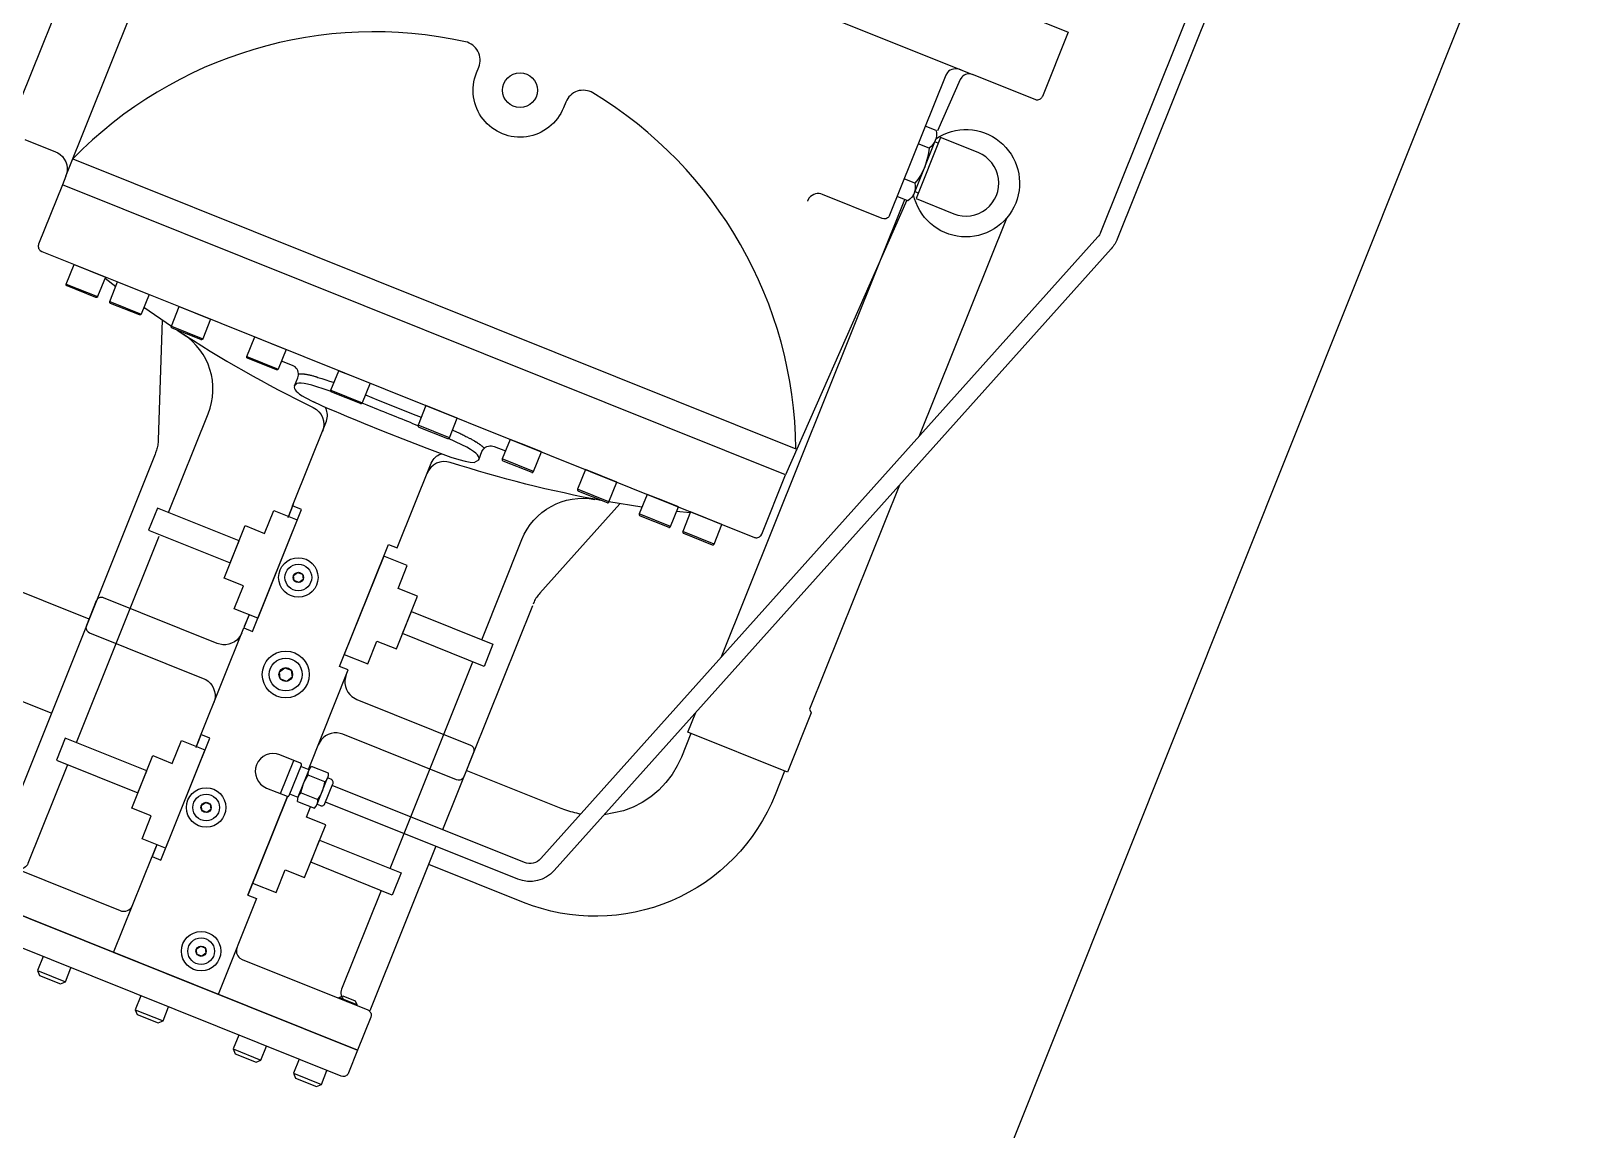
# Model space of a CAD drawing. Extents: x 23618587 to 48466785, y 42305484 to 86624613.
# Drawn here: x 24364183 to 24364987, y 43354219 to 43354786 of the extents above; entities that cross this region are included whole.
import ezdxf

# ---------------------------------------------------------------- set-up
doc = ezdxf.new("R2010")
doc.units = 0
doc.header["$MEASUREMENT"] = 0
doc.layers.add('AC-W', color=7, linetype='CONTINUOUS')
doc.layers.add('楼控', color=1, linetype='CONTINUOUS')

msp = doc.modelspace()

# ---------------------------------------------------------------- linework, layer by layer
at = {"layer": 'AC-W', "color": 7, "ltscale": 300}
for centre, radius, start, end in [((24189221.26409, 43293340.65083), 200000, 4.560471461, 29.6000000034), ((24162246.90911, 42870268.06754), 513099.72014, 62.6224147924, 75.1443656534)]:
    msp.add_arc(centre, radius, start, end, dxfattribs=at)
at = {"layer": 'AC-W', "color": 7}
for centre, start, end in [((24148759.7883, 42835660.74182), 79.4743453433, 79.4743453433), ((24148766.30591, 42835659.45113), 78.1227654299, 78.1227654299), ((24148779.34207, 42835656.52904), 76.2090487924, 76.2090487924)]:
    msp.add_arc(centre, 530172.67138, start, end, dxfattribs=at)
at = {"layer": '楼控', "color": 7}
msp.add_line((24364371.46182, 43353419.28656), (24365587.78774, 43356462.19311), dxfattribs=at)
at = {"layer": '楼控'}
for p, q in [((24364167.39392, 43354725.26142), (24364239.50183, 43354905.04405)), ((24364649.00483, 43354729.27647), (24364638.1049, 43354702.10029)), ((24364650.5374, 43354727.81414), (24364648.71197, 43354728.54629)), ((24364204.33581, 43354719.8216), (24364577.13549, 43354570.29768)), ((24364640.2415, 43354702.14394), (24364638.41607, 43354702.8761)), ((24364521.47128, 43354424.18247), (24364525.57133, 43354434.40491)), ((24364320.58076, 43354390.96124), (24364326.02615, 43354404.53792)), ((24364326.16343, 43354404.88019), (24364321.89647, 43354406.59159)), ((24364334.31574, 43354398.59072), (24364325.6221, 43354402.0776)), ((24364330.25557, 43354387.08083), (24364335.71011, 43354400.68032)), ((24364320.44348, 43354390.61897), (24364316.17653, 43354392.33037)), ((24364321.9888, 43354393.01887), (24364330.68244, 43354389.53199)), ((24364324.72534, 43354380.42522), (24364326.8852, 43354385.81026))]:
    msp.add_line(p, q, dxfattribs=at)
for points in [[(24364798.05237, 43354983.06836), (24364840.01458, 43354966.23799, -0.414768), (24364849.42597, 43354944.26554), (24364742.80621, 43354678.43642, -0.087486), (24364739.71997, 43354673.44943), (24364452.56912, 43354352.90945, -0.315294), (24364433.69206, 43354348.50787), (24364334.66216, 43354388.22717)], [(24364794.62041, 43354974.51162), (24364836.60543, 43354957.67211, -0.415003), (24364840.86924, 43354947.69751), (24364734.24948, 43354681.86839, -0.087478), (24364732.83668, 43354679.60075), (24364445.68583, 43354359.06077, -0.315303), (24364437.12403, 43354357.0646), (24364338.09412, 43354396.7839)], [(24364251.30643, 43354972.1201), (24364237.97209, 43354938.87435), (24364237.97209, 43354938.87435), (24364237.83933, 43354938.47729), (24364237.77502, 43354938.05278), (24364237.77001, 43354937.57799), (24364237.85176, 43354937.12139), (24364237.98829, 43354936.6693), (24364238.21159, 43354936.23538), (24364238.50797, 43354935.85162), (24364238.83182, 43354935.53631), (24364239.58468, 43354935.10191), (24364268.72321, 43354923.41492), (24364444.9006, 43354852.75301, -0.296404), (24364451.24307, 43354844.32868, 0.680002), (24364484.69418, 43354830.91197, -0.286898), (24364495.08643, 43354832.65078), (24364668.13777, 43354763.24269)], [(24364577.17209, 43354570.38895, 0.259028), (24364472.51034, 43354753.71044, 0.463074), (24364458.50878, 43354749.04865), (24364457.32818, 43354746.10514, -1), (24364412.42245, 43354764.1161), (24364413.60305, 43354767.05961, 0.463019), (24364406.70337, 43354780.10455, 0.259116), (24364204.33581, 43354719.8216)], [(24364649.40219, 43354734.36184, -0.309294), (24364645.76888, 43354725.30311, -0.154707), (24364638.50227, 43354707.18566, -0.309419), (24364634.86896, 43354698.12693)], [(24364649.28866, 43354730.11622, -0.739415), (24364690.45948, 43354696.91543, -0.739463), (24364637.7481, 43354701.34278)], [(24364651.70885, 43354730.73484), (24364639.07921, 43354699.24606), (24364658.47447, 43354691.46694, 1), (24364671.10411, 43354722.95571), (24364651.70885, 43354730.73484)], [(24364253.71722, 43354537.42828), (24364274.16259, 43354588.40358, 0.357248), (24364261.26735, 43354629.3618)], [(24364258.0554, 43354631.52419, 0.031959), (24364328.26438, 43354591.60355, -0.395128), (24364333.06468, 43354579.26819)], [(24364193.20354, 43354434.10359), (24363891.16233, 43354555.24743, -1), (24363910.61014, 43354603.73558), (24364212.65135, 43354482.59173)], [(24364477.42718, 43354543.53771, -0.032011), (24364398.95439, 43354563.25093, 0.395131), (24364386.96068, 43354557.65137)], [(24364415.13066, 43354471.8933), (24364435.85059, 43354523.55314, -0.357306), (24364473.47429, 43354544.24903)], [(24364311.05491, 43354412.58226, 1), (24364304.19098, 43354395.4688), (24364314.8926, 43354391.17655), (24364314.8926, 43354391.17655), (24364314.98387, 43354391.13995), (24364315.11626, 43354391.13982), (24364315.21669, 43354391.12603), (24364315.35823, 43354391.14873), (24364315.47696, 43354391.18057), (24364315.58202, 43354391.24439), (24364315.69624, 43354391.33102), (24364315.75566, 43354391.41314), (24364315.88367, 43354391.6002), (24364322.18018, 43354407.29895), (24364322.18018, 43354407.29895), (24364322.19397, 43354407.39937), (24364322.21691, 43354407.52262), (24364322.23985, 43354407.64586), (24364322.20801, 43354407.76458), (24364322.17616, 43354407.88331), (24364322.11234, 43354407.98837), (24364322.02571, 43354408.10259), (24364321.95274, 43354408.18483), (24364321.75653, 43354408.29002), (24364311.05491, 43354412.58226)], [(24364325.6221, 43354402.0776, -0.223507), (24364327.44333, 43354406.61837)], [(24364334.31574, 43354398.59072, 0.223483), (24364336.13697, 43354403.13149)], [(24364571.3285, 43354404.18555), (24364566.44138, 43354392.00076, -0.414214), (24364436.64374, 43354336.51664), (24364387.79051, 43354356.11088)], [(24364322.0071, 43354393.06451, -0.107708), (24364325.64041, 43354402.12323)], [(24364330.68244, 43354389.53199, 0.107703), (24364334.31574, 43354398.59072)], [(24364320.17672, 43354388.50092, -0.223397), (24364321.9888, 43354393.01887)], [(24364328.87036, 43354385.01404, 0.223397), (24364330.68244, 43354389.53199)]]:
    msp.add_lwpolyline(points, format="xyb", dxfattribs=at)
for points in [[(24364251.30643, 43354972.1201), (24364717.54561, 43354785.11911), (24364704.21128, 43354751.87336), (24364704.21128, 43354751.87336), (24364704.01006, 43354751.50375), (24364703.7632, 43354751.15246), (24364703.46156, 43354750.79664), (24364703.08695, 43354750.52308), (24364702.65304, 43354750.29978), (24364702.19179, 43354750.14043), (24364701.73519, 43354750.05868), (24364701.2604, 43354750.06369), (24364700.43883, 43354750.26076), (24364668.12861, 43354763.21987), (24364668.12861, 43354763.21987), (24364667.47141, 43354763.43049), (24364666.75478, 43354763.55898), (24364665.99238, 43354763.57339), (24364665.22987, 43354763.45541), (24364664.4992, 43354763.21869), (24364663.80038, 43354762.86325), (24364663.17452, 43354762.42557), (24364662.64445, 43354761.89649), (24364661.89461, 43354760.68738), (24364650.12785, 43354734.12377)], [(24364200.72996, 43354710.83133), (24364280.00381, 43354908.48042), (24364280.00381, 43354908.48042), (24364280.4342, 43354909.81765), (24364280.64556, 43354911.26921), (24364280.65155, 43354912.80315), (24364280.42474, 43354914.351), (24364279.92398, 43354915.87628), (24364279.16746, 43354917.29223), (24364278.21449, 43354918.54857), (24364277.10154, 43354919.6042), (24364274.61024, 43354921.05372)], [(24364662.34201, 43354765.56727), (24364662.11383, 43354765.65879), (24364662.11383, 43354765.65879), (24364661.26492, 43354765.91981), (24364660.3566, 43354766.0987), (24364659.39336, 43354766.14069), (24364658.43, 43354766.05028), (24364657.51215, 43354765.80918), (24364656.63981, 43354765.41738), (24364655.87692, 43354764.90221), (24364655.24179, 43354764.30932), (24364654.40507, 43354762.94964), (24364625.41182, 43354690.66237), (24364625.41182, 43354690.66237), (24364625.23342, 43354690.28362), (24364624.98656, 43354689.93232), (24364624.6621, 43354689.58566), (24364624.28749, 43354689.31209), (24364623.8764, 43354689.07965), (24364623.41515, 43354688.92029), (24364622.93573, 43354688.84769), (24364622.48376, 43354688.84355), (24364621.63937, 43354689.04978), (24364590.81232, 43354701.41401), (24364590.81232, 43354701.41401), (24364589.99539, 43354701.68869), (24364589.12355, 43354701.82646), (24364588.16482, 43354701.81366), (24364587.22879, 43354701.65932), (24364586.29264, 43354701.37258), (24364585.44763, 43354700.91684), (24364584.68011, 43354700.32406), (24364584.04034, 43354699.65356), (24364583.13956, 43354698.13416), (24364583.04804, 43354697.90598)], [(24364649.40219, 43354734.36184), (24364643.8118, 43354736.60406)], [(24364179.62397, 43354729.73312), (24364195.34554, 43354723.42745), (24364195.34554, 43354723.42745), (24364196.60955, 43354722.81452), (24364197.82769, 43354721.95511), (24364198.94063, 43354720.89948), (24364199.90276, 43354719.66596), (24364200.65013, 43354718.22719), (24364201.16004, 43354716.72473), (24364201.40967, 43354715.16773), (24364201.40367, 43354713.63379), (24364200.72996, 43354710.83133), (24364198.92703, 43354706.33619)], [(24364645.77804, 43354725.32593), (24364640.18764, 43354727.56815)], [(24364638.50227, 43354707.18566), (24364632.91187, 43354709.42788)], [(24364559.48145, 43354526.28185), (24364571.72671, 43354556.81227), (24364198.92703, 43354706.33619), (24364186.68178, 43354675.80577), (24364186.68178, 43354675.80577), (24364186.54901, 43354675.40872), (24364186.47555, 43354674.96139), (24364186.47969, 43354674.50942), (24364186.55229, 43354674.02999), (24364186.68883, 43354673.5779), (24364186.92127, 43354673.16681), (24364187.21766, 43354672.78305), (24364187.5415, 43354672.46774), (24364188.29437, 43354672.03333), (24364259.60046, 43354643.43361), (24364555.70901, 43354524.66926), (24364555.70901, 43354524.66926), (24364556.12888, 43354524.52735), (24364556.5534, 43354524.46303), (24364557.00536, 43354524.46718), (24364557.48479, 43354524.53977), (24364557.93688, 43354524.67631), (24364558.34797, 43354524.90876), (24364558.73174, 43354525.20514), (24364559.04704, 43354525.52899), (24364559.48145, 43354526.28185)], [(24364634.86896, 43354698.12693), (24364629.27856, 43354700.36915)], [(24364538.59067, 43354462.77066), (24364633.24888, 43354698.77672)], [(24364634.33963, 43354698.39221), (24364571.72671, 43354556.81227)], [(24364685.63574, 43354689.04935), (24364640.50767, 43354576.53404)], [(24364213.06551, 43354662.07154), (24364221.14306, 43354658.83176), (24364217.08877, 43354648.72341), (24364217.08877, 43354648.72341), (24364217.05216, 43354648.63214), (24364216.98358, 43354648.5272), (24364216.90134, 43354648.45423), (24364216.8191, 43354648.38126), (24364216.69122, 43354648.3266), (24364216.59531, 43354648.2856), (24364216.48573, 43354648.27657), (24364216.35334, 43354648.2767), (24364216.16164, 43354648.32709), (24364201.32997, 43354654.27584), (24364201.32997, 43354654.27584), (24364201.2387, 43354654.31244), (24364201.13376, 43354654.38102), (24364201.0608, 43354654.46326), (24364200.98783, 43354654.54551), (24364200.92401, 43354654.65057), (24364200.89217, 43354654.7693), (24364200.88314, 43354654.87887), (24364200.87411, 43354654.98845), (24364200.93366, 43354655.20296), (24364204.98796, 43354665.31131), (24364213.06551, 43354662.07154)], [(24364200.91084, 43354655.21211), (24364217.08877, 43354648.72341)], [(24364220.93257, 43354658.30695), (24364226.49366, 43354654.01037)], [(24364235.51837, 43354653.06606), (24364243.59593, 43354649.82628), (24364239.54163, 43354639.71793), (24364239.54163, 43354639.71793), (24364239.50502, 43354639.62666), (24364239.43645, 43354639.52172), (24364239.3542, 43354639.44875), (24364239.27196, 43354639.37578), (24364239.1669, 43354639.31197), (24364239.04817, 43354639.28012), (24364238.93859, 43354639.27109), (24364238.8062, 43354639.27122), (24364238.61451, 43354639.32161), (24364223.78284, 43354645.27036), (24364223.78284, 43354645.27036), (24364223.69157, 43354645.30696), (24364223.58663, 43354645.37554), (24364223.51366, 43354645.45778), (24364223.44069, 43354645.54003), (24364223.37688, 43354645.64509), (24364223.34503, 43354645.76382), (24364223.31318, 43354645.88254), (24364223.32697, 43354645.98297), (24364223.3637, 43354646.20663), (24364227.418, 43354656.31499), (24364235.51837, 43354653.06606)], [(24364223.3637, 43354646.20663), (24364239.54163, 43354639.71793)], [(24364250.39506, 43354636.66274), (24364248.39253, 43354574.87328), (24364248.39253, 43354574.87328), (24364248.35994, 43354574.19764), (24364248.30454, 43354573.53116), (24364248.22631, 43354572.87383), (24364248.11612, 43354572.20283), (24364248.00593, 43354571.53184), (24364247.84095, 43354570.85633), (24364247.6623, 43354570.21279), (24364247.48365, 43354569.56925), (24364247.02593, 43354568.29596), (24364246.68731, 43354567.45169), (24364162.67277, 43354357.98291)], [(24364240.96933, 43354643.27753), (24364255.12629, 43354633.46717)], [(24364267.28096, 43354640.3266), (24364275.35852, 43354637.08682), (24364271.30422, 43354626.97847), (24364271.30422, 43354626.97847), (24364271.26761, 43354626.8872), (24364271.19903, 43354626.78226), (24364271.11679, 43354626.70929), (24364271.01173, 43354626.64547), (24364270.90667, 43354626.58166), (24364270.81076, 43354626.54066), (24364270.67836, 43354626.54078), (24364270.56879, 43354626.53176), (24364270.35427, 43354626.59131), (24364255.54542, 43354632.5309), (24364255.54542, 43354632.5309), (24364255.43134, 43354632.57665), (24364255.34922, 43354632.63608), (24364255.27625, 43354632.71832), (24364255.20328, 43354632.80057), (24364255.13946, 43354632.90563), (24364255.10762, 43354633.02436), (24364255.07577, 43354633.14308), (24364255.08956, 43354633.24351), (24364255.12629, 43354633.46717), (24364259.18059, 43354643.57553), (24364267.28096, 43354640.3266)], [(24364255.12629, 43354633.46717), (24364271.30422, 43354626.97847)], [(24364306.16275, 43354624.73174), (24364314.2403, 43354621.49196), (24364310.18601, 43354611.38361), (24364310.18601, 43354611.38361), (24364310.1494, 43354611.29234), (24364310.08082, 43354611.1874), (24364309.99858, 43354611.11443), (24364309.91633, 43354611.04147), (24364309.81127, 43354610.97765), (24364309.69255, 43354610.9458), (24364309.58297, 43354610.93678), (24364309.47339, 43354610.92775), (24364309.25888, 43354610.9873), (24364294.42721, 43354616.93604), (24364294.42721, 43354616.93604), (24364294.33594, 43354616.97265), (24364294.25382, 43354617.03207), (24364294.15804, 43354617.12347), (24364294.08507, 43354617.20571), (24364294.02125, 43354617.31077), (24364293.9894, 43354617.4295), (24364293.98038, 43354617.53908), (24364293.97135, 43354617.64865), (24364294.0309, 43354617.86317), (24364298.08519, 43354627.97152), (24364306.16275, 43354624.73174)], [(24364294.0309, 43354617.86317), (24364310.18601, 43354611.38361)], [(24364318.67398, 43354602.76096), (24364320.33962, 43354606.91383), (24364320.33962, 43354606.91383), (24364320.55024, 43354607.57104), (24364320.65592, 43354608.29682), (24364320.67033, 43354609.05921), (24364320.5615, 43354609.84455), (24364320.2883, 43354610.61634), (24364319.93286, 43354611.31516), (24364319.44039, 43354611.9365), (24364318.88849, 43354612.47572), (24364317.63826, 43354613.18908), (24364311.8425, 43354615.51366)], [(24364337.44833, 43354599.8399), (24364333.45042, 43354601.23148), (24364330.20551, 43354602.32106), (24364327.54923, 43354603.09507), (24364325.36297, 43354603.65408), (24364323.54632, 43354604.01187), (24364322.04448, 43354604.16393), (24364320.84378, 43354604.14222), (24364319.8803, 43354603.91942), (24364318.67398, 43354602.76096), (24364318.67398, 43354602.76096), (24364318.52266, 43354602.05348), (24364318.62247, 43354601.37773), (24364318.94142, 43354600.72003), (24364319.48404, 43354600.02559), (24364320.25033, 43354599.29443), (24364321.2631, 43354598.51738), (24364322.54517, 43354597.6853), (24364324.13303, 43354596.75706), (24364328.4178, 43354594.56172)], [(24364320.67484, 43354609.00443), (24364320.86202, 43354609.00882), (24364321.04921, 43354609.01321), (24364321.21357, 43354609.02675), (24364321.3916, 43354609.00832), (24364321.57878, 43354609.01271), (24364321.76596, 43354609.0171), (24364321.92117, 43354609.00783), (24364322.10835, 43354609.01222), (24364322.46441, 43354608.97536), (24364322.46441, 43354608.97536), (24364322.64244, 43354608.95693), (24364322.82962, 43354608.96133), (24364323.00765, 43354608.9429), (24364323.18568, 43354608.92447), (24364323.35456, 43354608.88322), (24364323.53259, 43354608.8648), (24364323.71062, 43354608.84637), (24364323.86583, 43354608.83709), (24364324.21274, 43354608.77742), (24364324.21274, 43354608.77742), (24364324.58246, 43354608.7086), (24364324.90655, 43354608.65808), (24364325.23064, 43354608.60755), (24364325.52276, 43354608.54337), (24364325.82403, 43354608.502), (24364326.11615, 43354608.43781), (24364326.38545, 43354608.38278), (24364326.6456, 43354608.30492), (24364327.12942, 43354608.19034), (24364327.12942, 43354608.19034), (24364327.59041, 43354608.08491), (24364328.04226, 43354607.95666), (24364328.44847, 43354607.84671), (24364328.83186, 43354607.74591), (24364329.2061, 43354607.6223), (24364329.5347, 43354607.51699), (24364329.8633, 43354607.41168), (24364330.16909, 43354607.31553), (24364330.71672, 43354607.09588), (24364330.71672, 43354607.09588), (24364331.38308, 43354606.90808), (24364332.02662, 43354606.72943), (24364332.63819, 43354606.53712), (24364333.22694, 43354606.35396), (24364333.77006, 43354606.1891), (24364334.28121, 43354606.01058), (24364334.79235, 43354605.83205), (24364335.25786, 43354605.67183), (24364336.1341, 43354605.34688), (24364338.9911, 43354604.41289)], [(24364349.53967, 43354607.33396), (24364357.61723, 43354604.09418), (24364353.56293, 43354593.98583), (24364353.56293, 43354593.98583), (24364353.52632, 43354593.89456), (24364353.45775, 43354593.78962), (24364353.3755, 43354593.71665), (24364353.29326, 43354593.64368), (24364353.1882, 43354593.57987), (24364353.06947, 43354593.54802), (24364352.95989, 43354593.53899), (24364352.85032, 43354593.52997), (24364352.6358, 43354593.58951), (24364337.80414, 43354599.53826), (24364337.80414, 43354599.53826), (24364337.71286, 43354599.57486), (24364337.63074, 43354599.63429), (24364337.53496, 43354599.72569), (24364337.46199, 43354599.80793), (24364337.39817, 43354599.91299), (24364337.36633, 43354600.03172), (24364337.3573, 43354600.14129), (24364337.34827, 43354600.25087), (24364337.40782, 43354600.46538), (24364341.46212, 43354610.57373), (24364349.53967, 43354607.33396)], [(24364337.40782, 43354600.46538), (24364353.56293, 43354593.98583)], [(24364355.21027, 43354598.09306), (24364361.82748, 43354595.43901), (24364381.24556, 43354587.65073), (24364383.96089, 43354586.56165)], [(24364270.10869, 43354422.30351), (24364292.43935, 43354477.97931), (24364296.93449, 43354476.17638), (24364322.15716, 43354539.06265), (24364317.66202, 43354540.86558), (24364334.84931, 43354583.71769), (24364334.84931, 43354583.71769), (24364335.14681, 43354584.52547), (24364335.34388, 43354585.34704), (24364335.50447, 43354586.20973), (24364335.57831, 43354587.05424), (24364335.57453, 43354587.90339), (24364335.49316, 43354588.75718), (24364335.32502, 43354589.59278), (24364335.10661, 43354590.36909), (24364334.446, 43354591.82604)], [(24364329.33052, 43354594.19564), (24364328.4178, 43354594.56172), (24364328.4178, 43354594.56172), (24364330.75877, 43354593.46386), (24364333.26862, 43354592.32475), (24364336.0158, 43354591.11695), (24364339.02314, 43354589.83129), (24364342.28147, 43354588.44496), (24364345.84558, 43354586.96248), (24364349.77478, 43354585.33356), (24364354.13752, 43354583.53076), (24364364.39645, 43354579.38958), (24364364.39645, 43354579.38958), (24364377.53508, 43354574.17287), (24364386.89056, 43354570.55298), (24364393.80001, 43354567.96713), (24364399.1305, 43354566.06755), (24364403.28826, 43354564.7443), (24364406.58356, 43354563.84642), (24364409.19446, 43354563.35549), (24364411.22136, 43354563.25773), (24364413.59665, 43354564.68902), (24364413.59665, 43354564.68902), (24364413.74809, 43354565.52889), (24364413.53883, 43354566.32801), (24364413.00549, 43354567.17766), (24364412.12975, 43354568.03218), (24364410.93907, 43354568.96005), (24364409.37867, 43354569.95675), (24364407.41206, 43354571.06338), (24364404.94797, 43354572.31658), (24364398.00717, 43354575.55073)], [(24364382.25851, 43354582.18512), (24364380.98986, 43354582.72045), (24364379.68924, 43354583.2421), (24364378.37495, 43354583.79573), (24364377.00587, 43354584.34485), (24364375.59116, 43354584.91227), (24364374.13081, 43354585.49799), (24364372.62482, 43354586.10202), (24364371.10517, 43354586.73801), (24364367.86502, 43354588.03758), (24364367.86502, 43354588.03758), (24364366.22213, 43354588.69652), (24364364.64769, 43354589.328), (24364363.09607, 43354589.95033), (24364361.59009, 43354590.55436), (24364360.15256, 43354591.13093), (24364358.73784, 43354591.69835), (24364357.34595, 43354592.25661), (24364356.02251, 43354592.78742), (24364353.44408, 43354593.82159)], [(24364394.4454, 43354589.323), (24364386.36784, 43354592.56277), (24364382.31355, 43354582.45442), (24364382.31355, 43354582.45442), (24364382.27694, 43354582.36315), (24364382.254, 43354582.23991), (24364382.26303, 43354582.13033), (24364382.27206, 43354582.02076), (24364382.32672, 43354581.89288), (24364382.36772, 43354581.79697), (24364382.44069, 43354581.71472), (24364382.53647, 43354581.62333), (24364382.73268, 43354581.51814), (24364397.54153, 43354575.57855), (24364397.54153, 43354575.57855), (24364397.6328, 43354575.54195), (24364397.75604, 43354575.519), (24364397.86562, 43354575.52803), (24364397.9752, 43354575.53706), (24364398.09392, 43354575.56891), (24364398.19898, 43354575.63272), (24364398.30405, 43354575.69654), (24364398.36347, 43354575.77866), (24364398.49148, 43354575.96572), (24364402.54577, 43354586.07407), (24364394.4454, 43354589.323)], [(24364398.49148, 43354575.96572), (24364382.31355, 43354582.45442)], [(24364400.07476, 43354579.91322), (24364400.57675, 43354579.71188), (24364403.3149, 43354578.61365), (24364403.3149, 43354578.61365), (24364403.82141, 43354578.35752), (24364404.32792, 43354578.10139), (24364404.83443, 43354577.84526), (24364405.35461, 43354577.55716), (24364405.88393, 43354577.29188), (24364406.41326, 43354577.0266), (24364406.97907, 43354576.7202), (24364407.53122, 43354576.44576), (24364408.70396, 43354575.86944), (24364408.70396, 43354575.86944), (24364409.00511, 43354575.69568), (24364409.31541, 43354575.54473), (24364409.63937, 43354575.36182), (24364409.96334, 43354575.1789), (24364410.31012, 43354574.98684), (24364410.65691, 43354574.79477), (24364411.00369, 43354574.6027), (24364411.36414, 43354574.37867), (24364412.11701, 43354573.94426), (24364412.11701, 43354573.94426), (24364412.26758, 43354573.85738), (24364412.409, 43354573.74768), (24364412.55958, 43354573.6608), (24364412.71015, 43354573.57392), (24364412.87439, 43354573.45507), (24364413.03863, 43354573.33621), (24364413.21202, 43354573.24018), (24364413.39908, 43354573.11218), (24364413.77319, 43354572.85617), (24364413.77319, 43354572.85617), (24364413.8918, 43354572.75562), (24364414.01955, 43354572.67789), (24364414.16098, 43354572.5682), (24364414.28873, 43354572.49047), (24364414.43015, 43354572.38077), (24364414.54876, 43354572.28022), (24364414.69018, 43354572.17052), (24364414.8316, 43354572.06082), (24364415.11444, 43354571.84142), (24364415.11444, 43354571.84142), (24364415.19656, 43354571.782), (24364415.26953, 43354571.69975), (24364415.35165, 43354571.64033), (24364415.43377, 43354571.5809), (24364415.48392, 43354571.50781), (24364415.56604, 43354571.44838), (24364415.64816, 43354571.38896), (24364415.72113, 43354571.30672), (24364415.86255, 43354571.19702), (24364415.86255, 43354571.19702), (24364415.93552, 43354571.11477), (24364415.99482, 43354571.0645), (24364416.05412, 43354571.01423), (24364416.10427, 43354570.94113), (24364416.16358, 43354570.89086), (24364416.2457, 43354570.83143), (24364416.29585, 43354570.75834), (24364416.35515, 43354570.70807), (24364416.4646, 43354570.5847)], [(24364413.59665, 43354564.68902), (24364415.2623, 43354568.84188), (24364415.2623, 43354568.84188), (24364415.56419, 43354569.46248), (24364415.98932, 43354570.06014), (24364416.50572, 43354570.62119), (24364417.14988, 43354571.10451), (24364417.85785, 43354571.48277), (24364418.62049, 43354571.73315), (24364419.38301, 43354571.85113), (24364420.15455, 43354571.85954), (24364421.55121, 43354571.51127), (24364427.34697, 43354569.18669)], [(24364437.82232, 43354571.92522), (24364429.74477, 43354575.16499), (24364425.69047, 43354565.05664), (24364425.69047, 43354565.05664), (24364425.65386, 43354564.96537), (24364425.63092, 43354564.84213), (24364425.63995, 43354564.73255), (24364425.6718, 43354564.61382), (24364425.70364, 43354564.4951), (24364425.74464, 43354564.39919), (24364425.81761, 43354564.31694), (24364425.9134, 43354564.22555), (24364426.08679, 43354564.12951), (24364440.91846, 43354558.18077), (24364440.91846, 43354558.18077), (24364441.00973, 43354558.14416), (24364441.13297, 43354558.12122), (24364441.24254, 43354558.13025), (24364441.35212, 43354558.13928), (24364441.47085, 43354558.17113), (24364441.57591, 43354558.23494), (24364441.68097, 43354558.29876), (24364441.7404, 43354558.38088), (24364441.8684, 43354558.56793), (24364445.9227, 43354568.67629), (24364437.82232, 43354571.92522)], [(24364325.7527, 43354405.04492), (24364346.33535, 43354456.36249), (24364341.84022, 43354458.16542), (24364367.06288, 43354521.05169), (24364371.55802, 43354519.24876), (24364388.74531, 43354562.10087), (24364388.74531, 43354562.10087), (24364389.13872, 43354562.94965), (24364389.58691, 43354563.80295), (24364390.08526, 43354564.58315), (24364390.65657, 43354565.2811), (24364391.25522, 43354565.91512), (24364391.90402, 43354566.47605), (24364392.58466, 43354566.91824), (24364393.26066, 43354567.28284), (24364394.63061, 43354567.66048)], [(24364441.8684, 43354558.56793), (24364425.69047, 43354565.05664)], [(24364476.72693, 43354556.32121), (24364468.64937, 43354559.56098), (24364464.59508, 43354549.45263), (24364464.59508, 43354549.45263), (24364464.55847, 43354549.36136), (24364464.53553, 43354549.23812), (24364464.54456, 43354549.12854), (24364464.55359, 43354549.01897), (24364464.58543, 43354548.90024), (24364464.64925, 43354548.79518), (24364464.72222, 43354548.71293), (24364464.79518, 43354548.63069), (24364464.99139, 43354548.52551), (24364479.82306, 43354542.57676), (24364479.82306, 43354542.57676), (24364479.91433, 43354542.54016), (24364480.01476, 43354542.52637), (24364480.14715, 43354542.52624), (24364480.25673, 43354542.53527), (24364480.37545, 43354542.56712), (24364480.48051, 43354542.63093), (24364480.56276, 43354542.7039), (24364480.645, 43354542.77687), (24364480.75019, 43354542.97308), (24364484.80448, 43354553.08143), (24364476.72693, 43354556.32121)], [(24364480.75019, 43354542.97308), (24364464.59508, 43354549.45263)], [(24364630.47718, 43354551.52557), (24364584.20512, 43354436.15801), (24364585.07523, 43354434.16673), (24364572.81167, 43354403.59067), (24364521.47128, 43354424.18247)], [(24364289.99776, 43354522.87674), (24364247.94428, 43354539.74371), (24364243.36832, 43354528.33474), (24364285.42181, 43354511.46777), (24364289.99776, 43354522.87674)], [(24364317.66202, 43354540.86558), (24364315.20931, 43354534.75037)], [(24364317.93658, 43354541.55012), (24364315.49302, 43354535.45772)], [(24364486.37831, 43354542.01367), (24364445.1289, 43354495.9655), (24364445.1289, 43354495.9655), (24364444.68559, 43354495.4546), (24364444.2651, 43354494.93455), (24364443.86742, 43354494.40535), (24364443.48341, 43354493.84417), (24364443.12222, 43354493.27385), (24364442.7747, 43354492.67155), (24364442.43632, 43354492.09208), (24364442.14359, 43354491.4943), (24364441.59459, 43354490.25761)], [(24364497.76255, 43354540.28192), (24364480.74103, 43354542.95026)], [(24364508.48952, 43354543.58175), (24364500.38914, 43354546.83068), (24364496.33485, 43354536.72232), (24364496.33485, 43354536.72232), (24364496.32106, 43354536.6219), (24364496.29812, 43354536.49866), (24364496.28433, 43354536.39823), (24364496.31617, 43354536.27951), (24364496.34802, 43354536.16078), (24364496.41183, 43354536.05572), (24364496.4848, 43354535.97347), (24364496.55777, 43354535.89123), (24364496.75398, 43354535.78605), (24364511.56283, 43354529.84646), (24364511.56283, 43354529.84646), (24364511.6541, 43354529.80985), (24364511.77734, 43354529.78691), (24364511.88692, 43354529.79593), (24364511.99649, 43354529.80496), (24364512.11522, 43354529.83681), (24364512.22028, 43354529.90063), (24364512.32535, 43354529.96444), (24364512.38477, 43354530.04656), (24364512.51277, 43354530.23362), (24364516.56707, 43354540.34197), (24364508.48952, 43354543.58175)], [(24364319.98815, 43354533.6548), (24364299.66176, 43354482.97613), (24364287.54543, 43354487.83579), (24364292.27696, 43354499.63267), (24364282.2827, 43354503.64121), (24364293.14602, 43354530.72612), (24364303.14028, 43354526.71758), (24364307.87182, 43354538.51446), (24364319.98815, 43354533.6548)], [(24364512.51277, 43354530.23362), (24364496.33485, 43354536.72232)], [(24364522.63151, 43354537.30038), (24364515.64273, 43354538.03736)], [(24364530.94238, 43354534.57627), (24364522.84201, 43354537.8252), (24364518.78771, 43354527.71684), (24364518.78771, 43354527.71684), (24364518.77392, 43354527.61642), (24364518.75098, 43354527.49318), (24364518.73719, 43354527.39275), (24364518.76904, 43354527.27403), (24364518.80088, 43354527.1553), (24364518.8647, 43354527.05024), (24364518.93767, 43354526.96799), (24364519.01063, 43354526.88575), (24364519.20684, 43354526.78057), (24364534.01569, 43354520.84098), (24364534.01569, 43354520.84098), (24364534.12978, 43354520.79522), (24364534.23021, 43354520.78143), (24364534.33978, 43354520.79045), (24364534.47218, 43354520.79033), (24364534.56809, 43354520.83133), (24364534.67315, 43354520.89514), (24364534.77821, 43354520.95896), (24364534.86045, 43354521.03193), (24364534.96564, 43354521.22814), (24364539.01993, 43354531.33649), (24364530.94238, 43354534.57627)], [(24364206.16389, 43354418.86621), (24364248.86671, 43354525.33477)], [(24364534.96564, 43354521.22814), (24364518.78771, 43354527.71684)], [(24364364.61017, 43354514.93648), (24364344.29293, 43354464.28063), (24364356.40926, 43354459.42096), (24364361.13165, 43354471.19503), (24364371.12591, 43354467.18649), (24364381.99838, 43354494.29421), (24364372.00412, 43354498.30275), (24364376.7265, 43354510.07681), (24364364.61017, 43354514.93648)], [(24364318.12611, 43354504.97276), (24364320.21856, 43354506.62344), (24364322.6829, 43354505.63504), (24364323.05479, 43354502.99594), (24364320.97149, 43354501.36808), (24364318.50716, 43354502.35648), (24364318.12611, 43354504.97276)], [(24364291.37773, 43354475.33242), (24364290.7648, 43354474.06841), (24364289.93736, 43354472.86394), (24364288.88173, 43354471.75099), (24364287.62538, 43354470.79802), (24364286.20944, 43354470.0415), (24364284.68416, 43354469.54074), (24364283.12716, 43354469.29111), (24364281.59322, 43354469.2971), (24364278.79076, 43354469.97082), (24364220.12581, 43354493.50038), (24364220.12581, 43354493.50038), (24364219.7196, 43354493.61033), (24364219.29508, 43354493.67464), (24364218.82945, 43354493.70247), (24364218.37284, 43354493.62072), (24364217.9116, 43354493.46136), (24364217.47769, 43354493.23807), (24364217.10308, 43354492.9645), (24364216.80144, 43354492.60869), (24364216.35336, 43354491.88779), (24364211.30151, 43354479.29228), (24364211.30151, 43354479.29228), (24364211.19156, 43354478.88607), (24364211.12725, 43354478.46156), (24364211.09942, 43354477.99593), (24364211.18117, 43354477.53932), (24364211.34053, 43354477.07808), (24364211.56382, 43354476.64416), (24364211.83739, 43354476.26955), (24364212.18405, 43354475.94509), (24364212.9141, 43354475.51984), (24364271.57905, 43354451.99028), (24364271.57905, 43354451.99028), (24364272.84307, 43354451.37735), (24364274.07035, 43354450.54075), (24364275.1833, 43354449.48513), (24364276.13627, 43354448.22878), (24364276.89279, 43354446.81283), (24364277.39355, 43354445.28755), (24364277.64319, 43354443.73055), (24364277.63719, 43354442.19662), (24364276.97262, 43354439.41697)], [(24364294.89206, 43354484.09452), (24364292.43935, 43354477.97931)], [(24364295.16662, 43354484.77905), (24364292.72306, 43354478.68666)], [(24364420.9036, 43354469.57787), (24364416.32765, 43354458.16889), (24364374.27417, 43354475.03586), (24364378.85012, 43354486.44484), (24364420.9036, 43354469.57787)], [(24364441.25597, 43354489.41335), (24364394.95646, 43354373.97734)], [(24364367.85189, 43354354.01577), (24364410.55471, 43354460.48433)], [(24364310.80261, 43354455.27718), (24364313.58949, 43354457.47049), (24364316.87528, 43354456.15261), (24364317.37418, 43354452.64143), (24364314.5873, 43354450.44812), (24364311.30151, 43354451.766), (24364310.80261, 43354455.27718)], [(24364345.27373, 43354453.71561), (24364344.84334, 43354452.37838), (24364344.63198, 43354450.92681), (24364344.62599, 43354449.39288), (24364344.8528, 43354447.84503), (24364345.35356, 43354446.31975), (24364346.11008, 43354444.9038), (24364347.06305, 43354443.64745), (24364348.176, 43354442.59183), (24364350.6673, 43354441.1423), (24364409.33225, 43354417.61274), (24364409.33225, 43354417.61274), (24364409.70185, 43354417.41152), (24364410.05315, 43354417.16467), (24364410.40896, 43354416.86302), (24364410.68253, 43354416.48841), (24364410.90583, 43354416.0545), (24364411.06518, 43354415.59326), (24364411.14693, 43354415.13665), (24364411.14192, 43354414.66187), (24364410.94485, 43354413.8403), (24364405.89299, 43354401.24479), (24364405.89299, 43354401.24479), (24364405.71459, 43354400.86603), (24364405.46774, 43354400.51474), (24364405.14328, 43354400.16808), (24364404.76867, 43354399.89451), (24364404.33475, 43354399.67121), (24364403.87351, 43354399.51186), (24364403.4169, 43354399.43011), (24364402.94212, 43354399.43512), (24364402.12055, 43354399.63219), (24364343.4556, 43354423.16176), (24364343.4556, 43354423.16176), (24364342.11837, 43354423.59214), (24364340.65313, 43354423.83547), (24364339.1192, 43354423.84147), (24364337.5622, 43354423.59183), (24364336.03692, 43354423.09108), (24364334.62097, 43354422.33456), (24364333.38744, 43354421.37243), (24364332.33182, 43354420.25949), (24364330.86862, 43354417.80016)], [(24364242.44443, 43354404.31467), (24364200.39095, 43354421.18164), (24364195.815, 43354409.77267), (24364237.86848, 43354392.9057), (24364242.44443, 43354404.31467)], [(24364294.56144, 43354340.28789), (24364314.96105, 43354391.1491), (24364294.56144, 43354340.28789), (24364299.05658, 43354338.48496), (24364279.24269, 43354289.0841), (24364225.34669, 43354310.70091), (24364245.16058, 43354360.10177), (24364249.65572, 43354358.29885), (24364274.87838, 43354421.18512), (24364270.38325, 43354422.98804)], [(24364272.42567, 43354415.06991), (24364252.10843, 43354364.41406), (24364239.9921, 43354369.27372), (24364244.71448, 43354381.04778), (24364234.72022, 43354385.05632), (24364245.59269, 43354412.16405), (24364255.58695, 43354408.15551), (24364260.30934, 43354419.92957), (24364272.42567, 43354415.06991)], [(24364270.10869, 43354422.30351), (24364267.65598, 43354416.18829)], [(24364270.38325, 43354422.98804), (24364267.93054, 43354416.87283)], [(24364522.95445, 43354423.5876), (24364518.06733, 43354411.40281), (24364518.06733, 43354411.40281), (24364515.94934, 43354406.84862), (24364513.3019, 43354402.42732), (24364510.11598, 43354398.24848), (24364506.46016, 43354394.41704), (24364502.37557, 43354390.96949), (24364497.93077, 43354388.01076), (24364493.19886, 43354385.59101), (24364488.28941, 43354383.71925), (24364478.33973, 43354381.69699)], [(24364201.58794, 43354407.45723), (24364181.17918, 43354356.5732), (24364181.17918, 43354356.5732), (24364180.86813, 43354355.92979), (24364180.443, 43354355.33213), (24364179.9266, 43354354.77108), (24364179.28244, 43354354.28776), (24364178.57447, 43354353.9095), (24364177.81183, 43354353.65912), (24364177.04931, 43354353.54114), (24364176.27777, 43354353.53273), (24364174.88111, 43354353.88099)], [(24364311.46991, 43354392.54934), (24364318.31102, 43354409.67195)], [(24364336.13697, 43354403.13149), (24364327.44333, 43354406.61837)], [(24364466.2968, 43354382.05063), (24364465.25608, 43354382.22965), (24364464.2017, 43354382.44064), (24364463.15646, 43354382.67445), (24364462.12038, 43354382.93107), (24364461.08429, 43354383.1877), (24364460.06651, 43354383.48996), (24364459.04874, 43354383.79222), (24364458.04926, 43354384.14011), (24364456.04579, 43354384.89069), (24364407.19256, 43354404.48494)], [(24364330.25557, 43354387.08083), (24364331.9441, 43354386.40359), (24364331.9441, 43354386.40359), (24364332.1951, 43354386.30291), (24364332.47355, 43354386.2707), (24364332.76116, 43354386.2613), (24364333.07622, 43354386.32035), (24364333.34564, 43354386.39771), (24364333.61971, 43354386.55267), (24364333.84813, 43354386.72594), (24364334.06289, 43354386.93118), (24364334.33269, 43354387.40572), (24364338.41444, 43354397.58253), (24364338.41444, 43354397.58253), (24364338.49229, 43354397.84268), (24364338.54733, 43354398.11198), (24364338.53391, 43354398.40873), (24364338.49767, 43354398.71464), (24364338.3975, 43354398.99322), (24364338.26535, 43354399.25813), (24364338.06927, 43354399.49571), (24364337.85488, 43354399.68765), (24364337.38949, 43354399.98027), (24364335.70096, 43354400.65751)], [(24364270.57278, 43354386.41069), (24364272.66523, 43354388.06137), (24364275.12957, 43354387.07296), (24364275.50146, 43354384.43387), (24364273.41816, 43354382.80601), (24364270.95383, 43354383.79441), (24364270.57278, 43354386.41069)], [(24364320.17672, 43354388.50092), (24364328.87036, 43354385.01404)], [(24364297.01416, 43354346.4031), (24364309.13049, 43354341.54343), (24364313.85287, 43354353.31749), (24364323.84714, 43354349.30896), (24364334.71961, 43354376.41668), (24364324.72534, 43354380.42522)], [(24364247.33874, 43354365.53244), (24364244.88602, 43354359.41723)], [(24364247.61329, 43354366.21698), (24364245.16058, 43354360.10177)], [(24364331.57135, 43354368.56731), (24364373.62483, 43354351.70034), (24364369.04888, 43354340.29136), (24364326.99539, 43354357.15833), (24364331.57135, 43354368.56731)], [(24364391.52449, 43354365.4206), (24364357.51599, 43354280.6291)], [(24364164.08822, 43354358.20985), (24364228.77711, 43354332.26418), (24364228.77711, 43354332.26418), (24364229.45714, 43354332.04441), (24364230.17377, 43354331.91591), (24364230.94531, 43354331.92432), (24364231.73065, 43354332.03316), (24364232.47047, 43354332.29269), (24364233.17844, 43354332.67095), (24364233.8226, 43354333.15427), (24364234.339, 43354333.71532), (24364235.07518, 43354334.95639)], [(24364356.35227, 43354281.09585), (24364356.73103, 43354280.91745), (24364357.08232, 43354280.67059), (24364357.42898, 43354280.34613), (24364357.70255, 43354279.97152), (24364357.92585, 43354279.53761), (24364358.0852, 43354279.07637), (24364358.16695, 43354278.61976), (24364358.17109, 43354278.16779), (24364357.96487, 43354277.3234), (24364351.11924, 43354260.25558), (24364153.47015, 43354339.52943)], [(24364153.49297, 43354339.52028), (24364351.11924, 43354260.25558)], [(24364363.29875, 43354342.59764), (24364342.88999, 43354291.71361), (24364342.88999, 43354291.71361), (24364342.67022, 43354291.03359), (24364342.54172, 43354290.31696), (24364342.55013, 43354289.54541), (24364342.65897, 43354288.76008), (24364342.90935, 43354287.99744), (24364343.28761, 43354287.28947), (24364343.78008, 43354286.66812), (24364344.33198, 43354286.1289), (24364345.55938, 43354285.4247)], [(24364351.11924, 43354260.25558), (24364346.43346, 43354248.57279), (24364346.43346, 43354248.57279), (24364346.23224, 43354248.20318), (24364345.99905, 43354247.81992), (24364345.68374, 43354247.49608), (24364345.29998, 43354247.19969), (24364344.86607, 43354246.9764), (24364344.41398, 43354246.83986), (24364343.95737, 43354246.75811), (24364343.48259, 43354246.76312), (24364342.66102, 43354246.96019), (24364150.39696, 43354324.07419)], [(24364188.98212, 43354308.59831), (24364186.09927, 43354301.41066), (24364187.17888, 43354298.88504), (24364197.94896, 43354294.56534), (24364200.47458, 43354295.64495), (24364203.35743, 43354302.83261)], [(24364267.9927, 43354312.35024), (24364270.08515, 43354314.00092), (24364272.54949, 43354313.01252), (24364272.92138, 43354310.37343), (24364270.83808, 43354308.74556), (24364268.37374, 43354309.73397), (24364267.9927, 43354312.35024)], [(24364288.97117, 43354313.33958), (24364288.75141, 43354312.65955), (24364288.64573, 43354311.93377), (24364288.63132, 43354311.17138), (24364288.76297, 43354310.37689), (24364289.01335, 43354309.61425), (24364289.39161, 43354308.90628), (24364289.86126, 43354308.29409), (24364290.41316, 43354307.75487), (24364291.66338, 43354307.04151), (24364356.35227, 43354281.09585)], [(24364186.09927, 43354301.41066), (24364200.47458, 43354295.64495)], [(24364239.34134, 43354288.40005), (24364236.45848, 43354281.21239), (24364237.5381, 43354278.68677), (24364248.30817, 43354274.36707), (24364250.83379, 43354275.44669), (24364253.71664, 43354282.63434)], [(24364341.52061, 43354287.04459), (24364341.70364, 43354287.50095), (24364343.58987, 43354288.30725), (24364349.88762, 43354285.78132), (24364350.69392, 43354283.8951), (24364350.51088, 43354283.43874)], [(24364341.70364, 43354287.50095), (24364350.69392, 43354283.8951)], [(24364236.45848, 43354281.21239), (24364250.83379, 43354275.44669)], [(24364289.83746, 43354268.14687), (24364286.95461, 43354260.95921), (24364288.03423, 43354258.43359), (24364298.8043, 43354254.11389), (24364301.32992, 43354255.19351), (24364304.21277, 43354262.38116)], [(24364286.95461, 43354260.95921), (24364301.32992, 43354255.19351)], [(24364321.00678, 43354255.64536), (24364318.12393, 43354248.4577), (24364319.18073, 43354245.94124), (24364329.97362, 43354241.61238), (24364332.47642, 43354242.70115), (24364335.35927, 43354249.88881)], [(24364318.12393, 43354248.4577), (24364332.47642, 43354242.70115)]]:
    msp.add_lwpolyline(points, dxfattribs=at)
for centre, radius in [((24364434.87532, 43354755.11062), 8.9573), ((24364320.59045, 43354503.98435), 10.1671), ((24364320.59045, 43354503.98435), 6.88234), ((24364320.59045, 43354503.98435), 2.66107), ((24364314.0884, 43354453.9593), 12.09906), ((24364314.0884, 43354453.9593), 8.47947), ((24364314.0884, 43354453.9593), 3.54691), ((24364273.03712, 43354385.42228), 10.1671), ((24364273.03712, 43354385.42228), 6.88654), ((24364273.03712, 43354385.42228), 2.66554), ((24364270.45704, 43354311.36183), 10.16757), ((24364270.45704, 43354311.36183), 6.88138), ((24364270.45704, 43354311.36183), 2.66158)]:
    msp.add_circle(centre, radius, dxfattribs=at)

doc.saveas('drawing.dxf')
